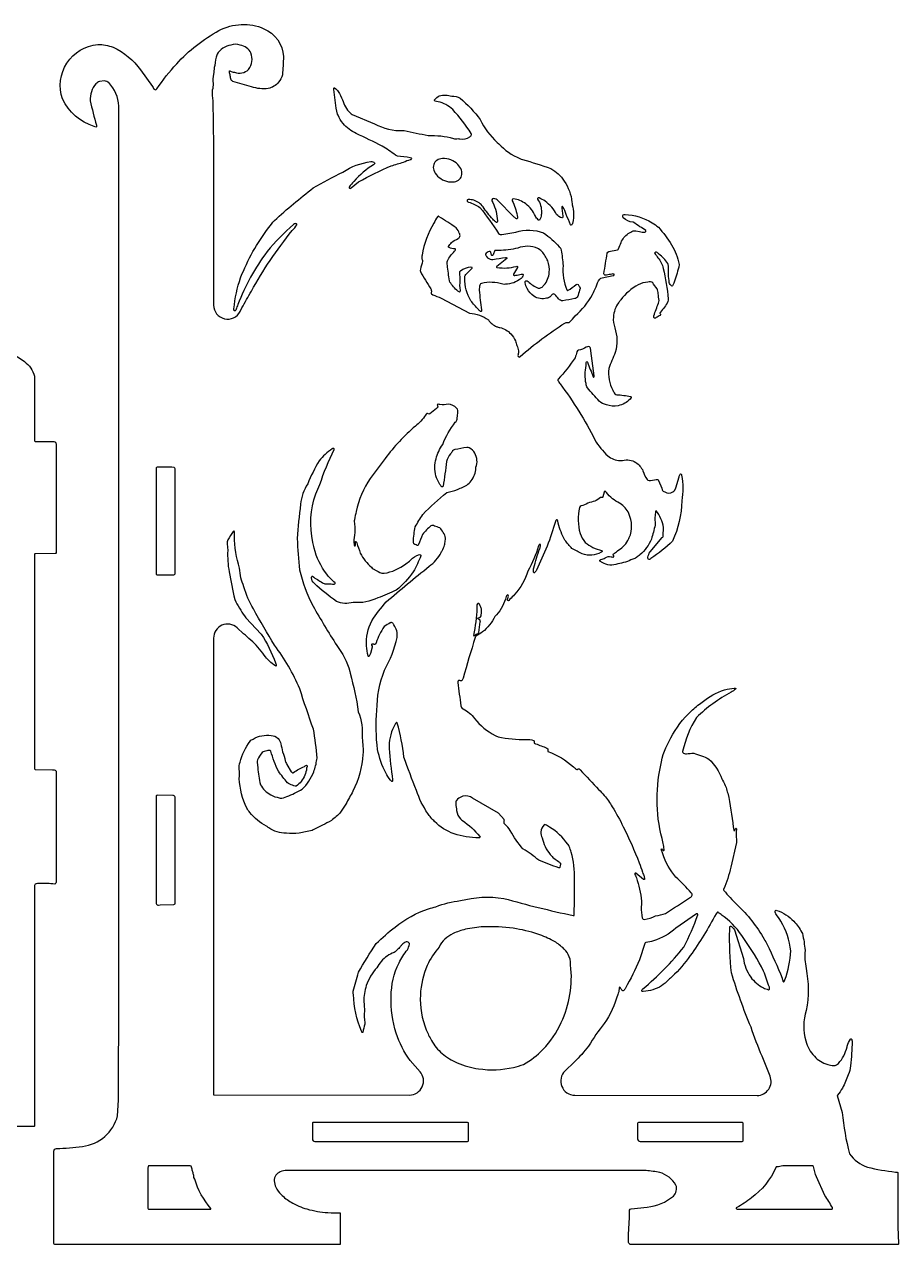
# Model space of a CAD drawing. Extents: x 4 to 291, y 6 to 355.
# Drawn here: x 151 to 290.6, y 160.2 to 355.1 of the extents above; entities that cross this region are included whole.
import ezdxf

# ---------------------------------------------------------------- set-up
doc = ezdxf.new("R2010")
doc.units = 0
doc.header["$MEASUREMENT"] = 0
doc.layers.add('Layer 1', color=7, linetype='Continuous')

msp = doc.modelspace()

# ---------------------------------------------------------------- linework, layer by layer
at = {"layer": 'Layer 1', "color": 0}
for points in [[(280.84, 184.02), (281.61, 181.31, 0.0416), (282.8, 174.74, 0.1699), (285.66, 172.6, 0.0355), (290.12, 171.81), (290.41, 171.78, -0.3003), (290.51, 171.63), (290.52, 163.06), (290.63, 160.41, -0.464), (290.48, 160.25), (247.89, 160.24, -0.4161), (247.5, 160.56), (247.48, 162.05, 0.0271), (247.63, 165.71, -0.3018), (247.9, 165.95), (250.45, 166.21, 0.1527), (254.65, 167.97, 0.2854), (255.06, 169.71, 0.1856), (252.47, 171.75, 0.0246), (250.31, 172.03), (192.86, 172.06, 0.0897), (191.84, 171.84, 0.1412), (191.14, 171.3, 0.164), (190.88, 170.38, 0.1038), (191.14, 169.39, 0.0791), (191.97, 168.23, 0.0686), (193.57, 166.98, 0.0617), (196.1, 165.91, 0.0544), (199.46, 165.33, 0.0244), (201.42, 165.3), (201.42, 160.25), (156.06, 160.24, -0.4297), (155.68, 160.41), (155.68, 175.15, -0.4322), (156.08, 175.55, 0.0187), (160.23, 175.89, 0.3044), (165.86, 180.81), (166.02, 183.27), (166.07, 200.59), (166.04, 342.05, 0.1872), (164.44, 345.82, 0.1112), (163.75, 346.08), (162.97, 345.99, 0.0926), (162.38, 345.64, 0.1936), (161.48, 342.91, 0.0162), (162.46, 339.03), (162.46, 338.75), (162.38, 338.7), (162.1, 338.81, -0.2087), (157.05, 343.21, -0.4886), (162.69, 351.89, -0.1033), (165.13, 351.46, -0.1294), (169.53, 347.84), (171.42, 345.17, 0.1096), (171.86, 344.67, 0.3575), (172.12, 344.81, -0.0411), (175.29, 348.81, -0.087), (182.05, 354.12, -0.2307), (189.23, 354.43, -0.2873), (192.35, 349.98, -0.0157), (192.18, 347.05), (192.18, 347.05, -0.0823), (191.57, 345.89, -0.1858), (189.91, 344.88, -0.0801), (188.57, 344.85, -0.0448), (187.27, 345.14), (184.28, 346.02, -0.3208), (183.96, 346.41, -0.083), (183.82, 347.08, -0.0752), (183.71, 347.65, -0.4464), (183.8, 347.69, 0.1234), (184.53, 347.46, 0.2765), (186.79, 347.91, 0.2508), (187.15, 350.56, 0.2563), (185.44, 351.79, 0.1899), (183.96, 351.79, 0.2293), (181.75, 350.34, 0.0579), (181.38, 348.55), (181.26, 348.23, -0.0455), (181.17, 347.17, 0.0665), (181.1, 345.65, -0.1098), (180.97, 344.62, 0.0956), (181.09, 342.9), (181.19, 335.68), (181.19, 310.29, 0.7873), (185.44, 309.26), (185.72, 309.82, -0.0172), (187.22, 312.5, -0.019), (190.22, 317.43, -0.0092), (193.73, 322.18, 0.0781), (194.48, 323.12, 0.3034), (194.46, 323.26, 0.2609), (193.98, 323.18, 0.0391), (189.73, 318.82, 0.0677), (185.06, 310.37, 0.0054), (184.78, 309.61, -0.1014), (184.64, 309.37, -0.5524), (184.47, 309.42, -0.1235), (184.43, 309.71, -0.0554), (185.51, 314.66, -0.0691), (190, 322.66, -0.0115), (190.9, 323.79, -0.0172), (197.11, 329.02, -0.0086), (201.83, 331.53, -0.1131), (206.32, 333.2, -0.2362), (206.9, 332.98, -0.3083), (206.92, 332.84), (206.76, 332.71, 0.075), (203.62, 330.04, 0.0786), (202.87, 329.1), (202.85, 329.02, 0.5301), (203.17, 329), (204.33, 329.95, -0.0284), (209.57, 332.52, -0.0214), (211.55, 333.1, -0.0898), (212.65, 333.52, 0.171), (212.83, 333.62, 0.4142), (212.81, 333.73), (212.62, 333.8, 0.0416), (210.55, 334.06), (210.23, 334.23, 0.0311), (208.12, 335.69, 0.0062), (203.98, 337.68, -0.1259), (201.87, 339.3, -0.0618), (201.08, 340.61), (200.96, 340.77), (200.86, 341.28, -0.0102), (200.38, 344.72, -0.1429), (200.41, 344.94, -0.3914), (200.53, 344.96, -0.1103), (201.1, 344.38, -0.0444), (201.78, 343.07, 0.1325), (203.01, 340.98, 0.0243), (203.31, 340.72), (206.91, 339.23, 0.136), (211.52, 338.15), (211.64, 338.16, 0.008), (215.47, 337.37, -0.0756), (219.5, 336.91, 0.094), (219.9, 336.85, -0.0422), (220.55, 336.85, 0.2355), (222.12, 337.16, 0.0341), (222.33, 337.34, 0.2781), (222.32, 337.69, 0.0547), (219.4, 341.51, 0.1374), (217.06, 342.77, 0.0259), (216.59, 342.84, -0.4659), (216.54, 343.12, -0.0578), (217.23, 343.71, -0.14), (219.25, 343.65, -0.1269), (220.58, 343.35, -0.0588), (223.79, 339.9, 0.095), (226.49, 336.27), (226.75, 336.04, 0.104), (230.14, 333.69, 0.012), (230.56, 333.53, -0.0137), (235.06, 332.1, -0.1165), (237.21, 330.1, -0.1197), (238.45, 326.74, -0.0149), (238.49, 326.27, -0.1191), (238.58, 323.49, -0.1262), (238.38, 323.07, -0.5435), (238.21, 323.12, 0.0158), (237.52, 324.74, 0.0833), (236.95, 326.02, 0.5314), (236.85, 326, 0.1414), (236.82, 325.78), (236.98, 324.46, -0.1426), (236.94, 324.24, -0.3297), (236.82, 324.21, -0.1429), (236, 324.74, 0.1197), (234.15, 326.87, 0.0509), (233.21, 327.39, 0.4607), (232.93, 327.3), (232.92, 327.26), (232.95, 327.18, -0.1645), (233.57, 325.08, -0.0573), (233.46, 324.29, -0.1282), (233.26, 323.86, -0.3867), (233.12, 323.84), (233.03, 323.9, -0.0451), (232.6, 324.49, 0.1267), (231.07, 326.44, 0.1312), (229.1, 327.26, 0.3885), (228.9, 327.08, 0.1211), (228.91, 326.96), (229.04, 326.68, -0.0703), (229.73, 324.3, -0.1437), (229.7, 324.08, -0.3912), (229.58, 324.06, -0.0256), (229.23, 324.33), (226.47, 327.09, 0.3201), (225.75, 327.23, 0.3298), (225.65, 326.95), (225.79, 326.66, -0.0969), (226.55, 323.73, -0.1427), (226.52, 323.51, -0.3931), (226.4, 323.48, -0.0178), (225.78, 323.98, -0.0329), (224.24, 325.98, 0.1582), (222.79, 327.02, 0.0907), (221.87, 327.13, 0.1759), (221.7, 327.02, 0.3027), (221.72, 326.89, 0.1154), (221.93, 326.73, -0.069), (223.74, 325.88, -0.0138), (226.73, 321.73, 0.2444), (227.26, 321.54), (229.45, 321.92, -0.1774), (233.92, 321.8, -0.0766), (236.4, 319.57), (236.54, 319.46, -0.1302), (236.72, 319.06, -0.0167), (237.04, 316.58, 0.1315), (237.64, 312.7, 0.435), (237.82, 312.64, 0.042), (239.11, 313.55, -0.3844), (239.41, 313.57, -0.0119), (239.71, 313.11, -0.2354), (239.74, 312.94, -0.0087), (239.42, 311.88, -0.2453), (239, 311.35, -0.0426), (238.9, 311.32, -0.0198), (236.98, 310.97, -0.2527), (236.32, 311.28, -0.0057), (235.73, 311.96, 0.4767), (235.26, 311.97, 0.0194), (234.98, 311.62, -0.1665), (234.4, 311.37, -0.2174), (232.37, 311.7, -0.1366), (231.31, 312.94, -0.0705), (230.95, 313.84, -0.1623), (230.99, 314.07, -0.1959), (231.14, 314.16, -0.1907), (231.44, 314.06, 0.1083), (233.06, 313, 0.2657), (233.55, 313.08, 0.0356), (233.97, 313.45, 0.1519), (234.82, 315.52, 0.1191), (234.57, 317.37, 0.0224), (234.26, 317.91, 0.1512), (233.1, 319.26), (232.99, 319.32, 0.1938), (229.79, 319.4, -0.0514), (226.74, 318.99, 0.0849), (226.24, 319.02, 0.2229), (226.06, 318.89), (225.9, 318.45, -0.1045), (225.77, 318.21, -0.5405), (225.6, 318.27), (225.46, 318.71, 0.3686), (225.21, 318.84, 0.2342), (224.64, 318.41, 0.2677), (224.66, 318.24, 0.2092), (225.4, 317.6, 0.0993), (225.82, 317.57, 0.0067), (227.84, 317.89, -0.18), (228.03, 317.85, -0.4165), (228.05, 317.74), (226.42, 316.42, 0.4168), (226.43, 316.3), (226.51, 316.27, 0.1004), (229.54, 316.47, -0.1841), (229.73, 316.44, -0.3066), (229.75, 316.3), (229.09, 315.2, 0.3021), (229.11, 315.06, 0.1839), (229.3, 315.03, 0.0084), (230.09, 315.15, -0.0929), (230.58, 315.2, -0.4578), (230.67, 315.03, -0.0586), (230.31, 314.51, -0.1544), (227.82, 313.6, -0.0251), (227.4, 313.6, 0.14), (223.97, 313.75, 0.3003), (223.73, 313.48, 0.0586), (223.61, 312.66, 0.0054), (224, 309.51, -0.1424), (223.97, 309.29, -0.3929), (223.85, 309.27, -0.0545), (223.51, 309.56, -0.0105), (222.27, 310.98, -0.1316), (221.33, 314.56, -0.2037), (221.49, 315.17, -0.0108), (222.5, 316.16, 0.4135), (222.48, 316.28), (222.29, 316.32, 0.1448), (220.61, 315.72, 0.2836), (220.46, 315.39, -0.0316), (220.54, 314.23, 0.0662), (220.57, 312.62, -0.1428), (220.53, 312.4, -0.389), (220.41, 312.38, -0.0885), (219.07, 313.78, -0.1038), (218.88, 314.15, -0.0133), (218.54, 316.63, -0.1602), (218.56, 317.36, -0.0834), (219.68, 318.87, 0.104), (219.84, 319.1, 0.4508), (219.74, 319.27, -0.0705), (218.81, 319.46, -0.4105), (218.71, 319.63, -0.1048), (219.22, 320.28, -0.0846), (220.25, 320.9, 0.1381), (220.55, 321.24, 0.1924), (220.44, 321.76, 0.1091), (219.94, 322.62, 0.0117), (217.24, 324.39), (217.14, 324.46, 0.3768), (217, 324.43, 0.0628), (216.39, 323.37, 0.0988), (214.5, 318.28), (214.47, 318.07, 0.1549), (214.5, 317.57, -0.1217), (214.58, 317.28, 0.0251), (214.25, 316.02, 0.1147), (214.23, 315.64, 0.0115), (215.88, 312.88, -0.1575), (215.98, 312.4, 0.04), (215.97, 312.16, 0.1588), (215.99, 312.1), (216.2, 311.94, 0.018), (217.56, 311.4), (222.09, 309, -0.1399), (225.09, 307.92, 0.1568), (226.44, 306.83, 0.0483), (226.91, 306.7, -0.1522), (228.67, 305.69, -0.0848), (229.43, 304.55, 0.0332), (229.63, 303.83, -0.0778), (229.9, 302.96, -0.0371), (229.83, 302.37), (229.81, 302.22, 0.2867), (229.95, 302, 0.3389), (230.19, 302.06, -0.0412), (237.32, 307.41, -0.1748), (237.76, 307.52, 0.1559), (238.02, 307.52, 0.0665), (238.96, 308.56, 0.0965), (241.71, 311.97, 0.0272), (242.29, 313.21, -0.0646), (242.89, 314.44, -0.1813), (243.25, 314.64), (245.02, 314.99, 0.1707), (245.2, 315.1, 0.4257), (245.18, 315.21, 0.1803), (244.99, 315.25, 0.0077), (244.2, 315.12, -0.103), (243.71, 315.07, -0.3566), (243.55, 315.3, -0.0077), (244.08, 318.58, -0.3048), (244.31, 318.85), (245.71, 319.13, 0.2082), (245.89, 319.27, -0.0137), (246.29, 320.28, -0.1484), (247.43, 321.7, -0.0454), (247.87, 321.93, -0.2721), (248.64, 322.14), (249.22, 322.04, 0.0852), (250.09, 321.93, 0.1899), (250.26, 322.03, 0.3039), (250.24, 322.17, 0.0843), (249.27, 322.8, 0.0534), (248.2, 323.5, -0.1694), (246.64, 324.23, -0.4255), (246.65, 324.69, -0.1204), (246.92, 324.76, -0.1253), (251.25, 323.43, -0.0309), (252.26, 322.72, -0.0401), (254.36, 319.91, -0.0948), (255.56, 316.77), (255.51, 316.32, -0.0235), (254.7, 313.79, -0.1258), (254.5, 313.36, -0.3893), (254.36, 313.34, -0.2034), (254, 313.9, -0.0496), (253.87, 316.42, 0.0961), (253.76, 316.92, 0.0798), (252.35, 318.44, 0.0615), (251.94, 318.73, 0.4741), (251.67, 318.64), (251.65, 318.6), (251.68, 318.53, 0.0306), (252.19, 317.85, -0.0874), (253.04, 316.14, -0.0284), (253.83, 311.28, -0.1243), (253.76, 310.84, -0.0693), (252.59, 309.17, 0.3062), (252.5, 308.95, -0.0506), (252.58, 308.82, -0.3865), (252.53, 308.63, 0.0485), (251.89, 308.28), (251.77, 308.21, -0.3329), (251.55, 308.3, -0.2626), (251.52, 308.57, -0.0167), (252.28, 310.59, 0.1126), (252.36, 311.02, 0.0057), (252.22, 312.11, 0.0799), (252.06, 312.89), (251.45, 313.64), (251.35, 313.81, 0.3018), (250.58, 313.96, 0.109), (249.04, 313.53, 0.1058), (246.23, 311.12, 0.0138), (245.91, 310.69, 0.1478), (245.06, 308.35, 0.0959), (245.28, 306.65, -0.1557), (245.36, 302.73, 0.0125), (244.32, 300.13, 0.1508), (244.95, 296.69, 0.0304), (245.29, 296.13, 0.1552), (245.61, 295.95, -0.0511), (247.8, 295.67, -0.4103), (247.9, 295.5), (247.74, 295.28, -0.1526), (245.85, 294.21, -0.1454), (243.95, 294.37, -0.1537), (242.81, 294.96, -0.0224), (240.91, 297.06, -0.1021), (240.69, 297.74, -0.0925), (240.7, 300.63, 0.0173), (240.74, 301.12), (240.77, 301.21, -0.5436), (240.87, 301.23), (240.92, 301.15, -0.0107), (241.81, 298.83), (241.86, 298.76, 0.5474), (241.96, 298.78, 0.1399), (241.99, 299), (241.45, 302.98, 0.0803), (241.34, 303.52, 0.3282), (241.08, 303.65, 0.0441), (240.74, 303.57, -0.0838), (239.47, 303.07, 0.3035), (239.24, 302.81, -0.0341), (238.95, 301.88, -0.0396), (236.24, 298.46, 0.3453), (236.18, 298.25, -0.0125), (236.55, 297.69, -0.0432), (242.12, 288.77, 0.0832), (244.17, 286.2, 0.1709), (246.15, 285.46, 0.0314), (246.53, 285.48, -0.2146), (248.65, 285.14, -0.1395), (249.79, 283.81, 0.0866), (250.44, 282.44), (250.58, 282.33, 0.0936), (250.97, 282.26), (251.65, 282.36, -0.1019), (252.14, 282.41, -0.2421), (252.29, 282.29), (252.78, 281.02), (252.85, 280.79, 0.2324), (253.26, 280.43, 0.3087), (254.56, 280.47, 0.0569), (254.87, 280.71), (255.02, 281.08), (255.55, 282.85, -0.1257), (255.75, 283.28, -0.3909), (255.87, 283.3, -0.1507), (255.96, 283.1, -0.0802), (256.01, 279.02, -0.0989), (254.52, 272.58, -0.0477), (251.06, 269.81, -0.1122), (250.82, 269.64, -0.334), (250.6, 269.73, -0.2633), (250.57, 270, -0.0852), (250.92, 270.88), (252.87, 273.14, 0.1258), (253.02, 273.34, 0.0646), (253.02, 273.67, -0.0089), (253.08, 274.77, 0.107), (251.92, 277.43, 0.537), (251.82, 277.41), (251.79, 277.32, -0.0354), (251.69, 276.42), (251.74, 275.14, -0.0146), (251.15, 272.92, -0.1149), (249.31, 270.4, -0.0294), (248.74, 269.97, -0.1188), (248.16, 269.71, -0.0883), (245.76, 268.98, -0.2472), (243.29, 269.16, -0.1441), (242.92, 269.39, -0.3025), (242.9, 269.53, -0.1711), (243.08, 269.63, 0.0602), (243.76, 269.91, -0.2462), (244.7, 270.08, 0.0225), (244.98, 270.02, 0.3629), (245.11, 270.07, 0.2846), (245.12, 270.23), (245.05, 270.35, -0.3561), (245.1, 270.54, 0.0152), (245.7, 271.02, 0.1325), (247.36, 272.66, 0.0267), (247.61, 273.14, 0.2165), (247.52, 277, 0.1359), (246.15, 278.57), (246.06, 278.63, -0.1219), (243.94, 280.35, 0.1104), (243.74, 280.54, 0.4533), (243.59, 280.42), (243.39, 279.64, -0.4145), (243.24, 279.53, 0.2178), (242.98, 279.55, -0.0794), (242.1, 278.96, 0.0303), (240.99, 278.64, -0.0883), (239.89, 278.22, 0.3008), (239.65, 277.96, 0.1226), (239.74, 273.8, 0.0698), (240.56, 272.37, 0.0989), (243.17, 271.06), (243.26, 271.02, -0.4151), (243.27, 270.91, -0.1678), (243.1, 270.8, -0.2258), (240.09, 270.56, -0.0627), (239.26, 271, -0.0947), (238.44, 271.42, -0.0119), (237.32, 272.72, -0.0687), (236.26, 275.43, 0.0325), (236.13, 275.93, 0.5416), (235.95, 275.98, 0.1019), (235.82, 275.74, -0.0427), (232.76, 267.94, -0.0279), (232.5, 267.56, -0.3914), (232.38, 267.54, -0.1629), (232.29, 267.73, -0.0732), (232.33, 268.29, -0.0286), (233.31, 271.4, 0.0501), (233.42, 271.9, 0.3966), (233.3, 272.1), (233.24, 272.06, 0.1026), (233.1, 271.81, -0.0476), (231.42, 267.8, -0.0996), (229.27, 264.06, -0.0266), (228.53, 263.31), (228.36, 263.09, -0.3715), (228.21, 263.09, -0.2907), (228.17, 263.24), (228.28, 263.81, 0.3995), (228.15, 264), (228.09, 263.96, 0.1009), (227.95, 263.72, -0.1157), (226.38, 260.81, -0.0135), (226.14, 260.56, -0.1128), (224.15, 258.07, -0.0499), (223.09, 257.4), (222.97, 257.17, 0.006), (221.05, 250.7, -0.1259), (220.85, 250.27, -0.2077), (220.79, 250.25, -0.0673), (220.61, 250.28, 0.0619), (220.4, 250.33, 0.2403), (220.24, 250.24, 0.1515), (220.2, 250.01, 0.0065), (220.71, 246.28, 0.2154), (221.04, 245.77, -0.1322), (222.87, 244.23, 0.1003), (226.16, 241.56, 0.0136), (226.65, 241.32, 0.0468), (231.12, 240.87, -0.1253), (232.32, 240.73, -0.4474), (232.38, 240.42, 0.2915), (232.42, 240.29, -0.008), (234.21, 239.62, -0.1438), (234.58, 239.4, -0.2109), (234.6, 239.25), (234.57, 239.1, 0.2432), (234.59, 238.97, -0.0997), (238.68, 236.52), (238.85, 236.37, 0.0308), (239.2, 236.1, 0.2691), (239.33, 236.13), (239.45, 236.2, -0.2724), (239.57, 236.23), (239.77, 236.05, 0.0059), (242.71, 232.89, -0.0502), (243.61, 231.97, -0.0317), (244.88, 230.16, -0.0222), (246.64, 226.96, -0.0241), (249.19, 221.18, -0.0177), (249.7, 219.72, 0.0915), (249.85, 219.31, -0.0663), (250.03, 218.78, -0.1548), (250.01, 218.56, -0.3905), (249.88, 218.54), (248.64, 219.53, 0.3619), (248.51, 219.48, 0.2846), (248.51, 219.31), (248.57, 219.18, -0.1121), (248.84, 218.37, -0.0807), (249.56, 214.58, 0.0742), (249.62, 212.83, 0.0813), (249.73, 212.29, 0.322), (250, 212.16, 0.0964), (251.79, 212.72, 0.0316), (253.39, 213.12, 0.0069), (257.23, 215.6, 0.0857), (257.61, 215.9, 0.3305), (257.5, 216.4, 0.0349), (255.04, 218.93, -0.1008), (252.95, 222.65), (252.86, 222.94, -0.0202), (252.73, 223.23, -0.1876), (252.75, 223.42, -0.4697), (252.8, 223.43, -0.0772), (252.97, 223.24, 0.2997), (253.06, 223.16, 0.3069), (253.16, 223.23), (253.17, 223.36, 0.0174), (253.04, 224.3, -0.1242), (252.62, 236.78, -0.0911), (254.24, 241.14, -0.0867), (257.49, 245.44, -0.04), (259.27, 246.85, -0.1105), (262.84, 248.82, -0.0454), (264.38, 249.11, -0.1813), (264.57, 249.08, -0.4146), (264.59, 248.96, -0.0496), (263.87, 248.46, 0.0614), (258.32, 244.42, 0.0828), (256.13, 238.99, 0.2166), (256.16, 238.82, 0.2375), (256.74, 238.6, -0.0408), (257.89, 238.71, -0.0437), (260.33, 237.78, -0.1051), (262.41, 234.62), (262.5, 234.39, -0.0353), (263.07, 233.24, 0.0523), (263.35, 232.32, -0.0231), (264.22, 226.92, 0.0706), (264.32, 226.38, 0.3258), (264.44, 226.36, 0.2762), (264.5, 226.46), (264.54, 226.56, -0.1065), (264.62, 226.71, -0.4218), (264.67, 226.71, -0.1985), (264.74, 226.54, 0.0931), (264.7, 225.25, -0.0391), (264.74, 224.47), (263.84, 220.52, -0.0397), (262.67, 216.96, 0.2603), (262.7, 216.79, 0.0115), (264.79, 214.52, -0.0757), (269.17, 208.98, -0.0094), (269.62, 208.16, -0.0161), (272.02, 202.8, 0.032), (272.15, 202.29, 0.5436), (272.33, 202.24), (272.46, 202.49, 0.0804), (273.39, 207.13, 0.1066), (271.84, 211.86, 0.0332), (271.03, 213.04, -0.0989), (270.89, 213.32, -0.2697), (270.96, 213.57, -0.3439), (271.19, 213.6, -0.1196), (273.87, 211.88, -0.0719), (275.16, 210.07), (275.28, 209.91, -0.0253), (275.69, 207.2, 0.0662), (275.85, 204.34, -0.0952), (275.88, 197.63, 0.1547), (275.82, 192.74, 0.123), (277.17, 190.3, 0.135), (279.31, 188.98, 0.0544), (280.23, 188.83, 0.2317), (280.73, 188.92, 0.032), (281.02, 189.15, 0.1225), (282.39, 191.81), (282.42, 191.94, -0.0782), (282.97, 193.05, -0.5457), (283.14, 193, -0.0626), (283.21, 192.69, -0.0299), (282.93, 188.79, -0.1266), (282.57, 187.36, -0.0519), (281.65, 185.22, -0.0434), (280.89, 184.09), (280.84, 184.02)], [(220.82, 330.93, 0.1531), (220.79, 331.81, 0.119), (220.19, 332.76, 0.1008), (219.09, 333.48, 0.1162), (217.75, 333.7, 0.1312), (216.85, 333.39, 0.1694), (216.35, 332.72, 0.1531), (216.37, 331.84, 0.119), (216.97, 330.89, 0.1008), (218.07, 330.17, 0.1162), (219.41, 329.95, 0.1312), (220.32, 330.26, 0.1694), (220.82, 330.93)], [(212.47, 184.11, 0.6443), (214.17, 187.84), (212.62, 189.62), (212.6, 189.65, -0.0871), (210.38, 193.99, -0.0865), (209.56, 199.84, -0.1129), (210.81, 205.22, -0.0558), (212.15, 207.32, 0.0724), (212.48, 208.2, 0.1239), (212.49, 208.3, 0.3006), (211.96, 208.56, 0.1386), (211.7, 208.45, 0.0657), (211.22, 208.04, 0.0097), (210.9, 207.69, -0.0319), (210.32, 207.09, -0.0569), (210.03, 206.88, 0.1328), (207.98, 205.46, 0.0556), (207.29, 204.45, 0.1136), (205.59, 201.58, 0.0787), (205.19, 199.02, -0.0205), (205.31, 197.44, 0.0815), (205.3, 196.21, -0.0388), (205.34, 195.43, -0.0115), (205.01, 194.12, -0.3051), (204.94, 194.09, -0.2854), (204.88, 194.14, -0.0274), (204.82, 194.31, -0.086), (203.52, 200.17, -0.0879), (203.48, 200.69, 0.0244), (204.32, 203.71, -0.0161), (207.15, 208.29, -0.0308), (210.2, 210.94, -0.0914), (215.52, 213.84, -0.0198), (216.72, 214.18, -0.0671), (220.61, 215.16, -0.0999), (227.55, 215.52, 0.0174), (238.64, 212.78, 0.3181), (238.77, 212.81), (238.8, 213.03, 0.0083), (238.83, 218.55, 0.0776), (238.33, 222.9, 0.0277), (238.01, 223.81, 0.0802), (237.83, 224.11), (237.8, 224.15), (237.79, 224.16, 0.1012), (234.87, 226.92, 0.02), (234.23, 227.28, 0.1927), (234, 227.27, 0.1983), (233.48, 226.12, 0.1399), (233.7, 225.19, 0.1241), (234.97, 222.54, 0.0841), (236.27, 221.43, -0.0311), (236.6, 221.13, -0.2149), (236.62, 220.97, 0.0111), (236.5, 220.51, -0.416), (236.34, 220.39, -0.009), (233.15, 221.61, 0.0393), (230.62, 223.41, -0.05), (228.59, 226.34, 0.0669), (227.72, 227.35, -0.1584), (227.6, 227.67), (227.62, 227.82, 0.0392), (227.64, 228.05, 0.1546), (227.62, 228.11), (226.69, 229.14), (222.56, 231.5, 0.238), (221.01, 231.83, 0.1285), (220.18, 231.35), (220.03, 231.23, 0.1968), (219.87, 230.63, 0.0053), (220.01, 229.53, 0.1756), (220.64, 228.22, 0.0583), (220.97, 227.98, -0.0571), (223.74, 225.41, -0.2547), (223.73, 225.24, -0.3201), (223.58, 225.17, -0.0689), (219.6, 225.82, -0.1122), (216.5, 227.78, -0.0463), (215.4, 229.1, -0.07), (213.61, 232.74, -0.0097), (211.59, 238.07, 0.0455), (210.52, 243.52, 0.5414), (210.35, 243.57, 0.1038), (210.21, 243.33, 0.1308), (209.23, 239.87, 0.0138), (209.24, 239.47, 0.0207), (209.79, 234.45, -0.1431), (209.76, 234.23, -0.3908), (209.64, 234.21), (209.44, 234.4, -0.0302), (208.69, 235.55, -0.0699), (207.39, 239.29, -0.0559), (207.29, 245.54, -0.097), (208.49, 251.97, 0.0721), (210.53, 257.21, 0.1745), (210.01, 259.19, 0.024), (209.86, 259.39, 0.3703), (209.51, 259.56, 0.0782), (209.42, 259.53, 0.0447), (208.46, 258.93, 0.0849), (207.16, 256.34, -0.3348), (206.93, 256.07, -0.1677), (206.77, 256.1, 0.1656), (206.48, 256.12, 0.425), (206.44, 255.94, -0.1736), (206.54, 255.66), (206.23, 254.62, -0.1243), (206.03, 254.19, -0.5491), (205.86, 254.24, -0.0407), (205.63, 255.84, -0.1343), (206.45, 259.86, -0.0368), (208.78, 262.87, -0.0085), (215.62, 268.56, 0.1179), (217.55, 270.78, 0.011), (217.69, 271.05, 0.0425), (218.1, 271.95, 0.0131), (218.19, 272.61, 0.1723), (218.14, 273.54, 0.0333), (217.6, 274.39, 0.0902), (217.36, 274.69, 0.043), (216.48, 274.99, 0.2802), (215.92, 275, 0.0619), (214.58, 273.64, 0.0053), (213.92, 272.03, -0.1946), (213.79, 271.9), (213.71, 271.9, 0.0212), (213.35, 272.04, -0.3221), (213.11, 272.36, -0.0675), (213.12, 272.47, -0.0475), (213.41, 274.86, -0.0187), (214.61, 276.83, -0.0397), (218.44, 280.33), (218.89, 280.45, 0.0914), (220.57, 281.03, 0.1547), (222.17, 282.01, 0.144), (223.07, 283.98, 0.0232), (223.11, 284.37, 0.2245), (222.92, 286.62, 0.1462), (222.03, 287.47, 0.1596), (221.64, 287.54, 0.0132), (219.71, 287.19, 0.1511), (219.36, 286.99, -0.0066), (219.04, 286.51, 0.0741), (218.4, 285.32, -0.0132), (217.84, 281.34, -0.5415), (217.62, 281.27), (217.6, 281.29, -0.0583), (217.29, 281.73, -0.1499), (216.53, 284.41, -0.0675), (216.73, 285.71, -0.088), (217.8, 288.04, -0.0658), (219.79, 291.58), (219.94, 291.71, 0.1287), (220.1, 292.07, -0.016), (220.21, 292.96, 0.2042), (220.02, 293.84, 0.1839), (218.67, 294.44, -0.063), (217.36, 294.38, 0.0221), (217.08, 294.43, 0.3616), (216.95, 294.39, 0.2837), (216.95, 294.23, 0.0504), (217.02, 294.1, -0.283), (217.02, 293.97), (216.8, 293.78, 0.0104), (215.73, 292.9, -0.2171), (215.39, 292.94), (215.28, 292.96, 0.3194), (215.06, 292.72, -0.0794), (213.42, 290.94, 0.0549), (208.6, 285.79), (206.2, 282.59, 0.093), (203.96, 277.31, 0.0202), (203.72, 276), (203.65, 275.8), (203.69, 275.28, -0.0675), (203.69, 273.55, 0.0566), (203.63, 272.03, 0.149), (203.72, 271.83, 0.5396), (203.82, 271.85), (203.84, 271.94), (203.86, 272.4), (203.88, 272.5, -0.5407), (203.98, 272.51), (204.07, 272.32, 0.0198), (204.63, 270.67, 0.0991), (206.43, 268.4, 0.1013), (206.69, 268.13), (207.18, 267.87, 0.1288), (208.42, 267.44, 0.1221), (211.92, 268.95, 0.0271), (212.65, 269.55, -0.1378), (214.08, 270.42, -0.1874), (214.27, 270.38, -0.257), (214.3, 270.24, -0.0353), (213.1, 267.69, -0.0747), (210.37, 264.77, -0.0352), (207.41, 263.51, -0.1383), (203.5, 262.78, -0.1634), (200.8, 262.95, -0.0251), (197.23, 265.84, -0.1839), (196.85, 266.72, -0.1461), (196.88, 266.94, -0.3929), (197, 266.96, 0.0298), (198.59, 265.94, 0.163), (199.13, 265.77, -0.0674), (199.96, 265.74, 0.0829), (200.45, 265.7, 0.1915), (200.62, 265.8, 0.3034), (200.6, 265.94, -0.0646), (199.26, 267.33, -0.1004), (197.26, 271.47, -0.0189), (197.06, 272.38, -0.1446), (197.53, 280.14, -0.0311), (198.17, 281.61, -0.0341), (200.43, 287.23), (200.44, 287.31, 0.529), (200.13, 287.33, 0.0558), (198.04, 285.42, 0.0313), (196.22, 281.74, 0.1179), (195.09, 278.47, 0.0176), (194.54, 272.99, 0.0116), (194.91, 267.98, 0.0586), (197.08, 262.21, 0.0157), (200.87, 255.92, -0.0989), (202.94, 251.76), (203.02, 251.47, -0.028), (204.31, 245.34, -0.1122), (204.91, 241.09, -0.0618), (205.04, 238.5, -0.101), (203.44, 232.66, -0.0126), (202.31, 230.58, -0.0364), (201.46, 229.29, -0.0839), (200, 227.98, -0.0275), (198.58, 227.19, -0.005), (196.91, 226.38, -0.0273), (194.85, 225.96, -0.0599), (192.81, 225.91, -0.1535), (189.99, 226.8, -0.0198), (189.65, 227.06, -0.1105), (186.99, 229.24, -0.0244), (186.49, 229.93, -0.0987), (185.29, 234.65, 0.0803), (185.28, 236.14, -0.1172), (185.41, 237.27, -0.109), (187.05, 240.61), (187.14, 240.78), (187.5, 240.97, -0.1773), (190.41, 241.52, -0.2112), (191.48, 241.06, -0.1357), (191.94, 240.19, 0.0235), (192.22, 238.92, -0.0747), (192.62, 237.51, 0.0443), (192.89, 236.92), (193.6, 235.75, 0.2001), (193.77, 235.59, 0.2077), (193.98, 235.65, -0.0433), (195.69, 236.6, -0.0229), (195.94, 236.75, -0.3617), (196.09, 236.75, -0.2837), (196.13, 236.59), (196.05, 236.3, -0.1455), (195.19, 234.2, -0.0834), (194.36, 233.46, -0.3087), (194.2, 233.43, 0.0124), (193.79, 233.59, -0.1009), (192.98, 234, -0.0152), (191.54, 235.82, -0.0386), (190.34, 239.03, 0.3204), (190.07, 239.16, 0.0494), (189.28, 238.99, 0.1488), (188.93, 238.8, 0.0348), (188.2, 237.67, 0.1218), (188.13, 237.23), (188.24, 236.4, 0.0195), (188.66, 233.68, 0.1327), (190.33, 232.04, 0.0922), (191.67, 231.6), (191.84, 231.53, 0.1485), (192.88, 231.8, 0.0512), (195.34, 232.96, 0.112), (197.19, 235.74, 0.0604), (197.68, 237.7), (197.75, 237.89, 0.0174), (197.14, 242.57, -0.0119), (194.95, 249, 0.0602), (190.93, 255.94, -0.0187), (187.56, 261.78, -0.0776), (186.04, 265.29, -0.0874), (185.34, 268.25, -0.0708), (184.51, 273.39, 0.0634), (184.54, 273.96, 0.1625), (184.46, 274.15, 0.3918), (184.34, 274.13, 0.0242), (183.48, 272.78, 0.1632), (183.33, 272.17), (183.45, 271.08, 0.0599), (183.67, 267.67, 0.0111), (184.56, 263.28), (184.73, 262.87, 0.0149), (186.34, 260.31), (188.8, 257.71, -0.0634), (191.06, 253.14, -0.0236), (191.19, 252.86), (191.2, 252.74, -0.3301), (191.13, 252.63), (191.06, 252.64, -0.0784), (189.27, 254.36, 0.0667), (187.13, 256.78, -0.0068), (185.98, 257.79), (184.94, 258.74, 0.6511), (181.18, 257.08), (181.16, 184.15), (212.47, 184.11)], [(172.16, 267.21), (174.86, 267.21, 0.4523), (175.04, 267.58), (175.03, 284.13, 0.2841), (174.88, 284.34), (174.51, 284.38), (172.16, 284.37, 0.2925), (172.02, 284.28), (172, 284), (172, 267.37, 0.4381), (172.16, 267.21)], [(223.27, 261.91, -0.0281), (222.73, 257.53, 0.503), (222.8, 257.47), (222.87, 257.51, -0.0718), (223.45, 257.84, 0.2175), (223.56, 258, -0.0298), (223.8, 259.71, 0.2651), (223.74, 260, 0.033), (223.51, 260.12, -0.2155), (223.42, 260.24, -0.3493), (223.45, 260.33, 0.0071), (223.84, 260.49, 0.3154), (223.96, 260.8, -0.0058), (224, 261.33, 0.1548), (223.92, 261.89, 0.0057), (223.74, 262.39, 0.2624), (223.55, 262.63, 0.3881), (223.28, 262.46), (223.27, 262.44, 0.0373), (223.27, 261.91)], [(172.4, 214.42), (172.66, 214.51), (174.86, 214.53, 0.4529), (175.04, 214.9), (175.03, 231.68, 0.3273), (174.65, 231.97), (172.16, 231.98, 0.4355), (172, 231.82), (172, 214.68, 0.3157), (172.4, 214.42)], [(268.01, 184.04, 0.5335), (270.1, 187.14), (268.81, 190.3, -0.0134), (267.05, 194.94, -0.0237), (263.92, 203.63, -0.0339), (263.65, 210.49, 0.0173), (263.69, 210.98, -0.4907), (263.84, 211.09), (263.84, 211.09, -0.0537), (264.17, 210.81, -0.1342), (264.4, 210.51), (265.83, 205.94, 0.1237), (267, 202.96, 0.1238), (269.03, 201.24, 0.0451), (269.85, 200.93, 0.4637), (270, 201.05, 0.0868), (269.98, 201.36, 0.0075), (269.07, 203.9, 0.0437), (265.88, 209.09, 0.0928), (262.77, 212.58, 0.0167), (262.13, 213.03, 0.0313), (261.78, 213.3, 0.3754), (261.64, 213.27), (261.47, 213.04, -0.0304), (257.35, 206.37, -0.0556), (254.43, 203.02, 0.0187), (253.92, 202.54), (253.88, 202.5), (253.88, 202.5, -0.1258), (251.39, 200.92, -0.0738), (249.83, 200.67, -0.1863), (249.63, 200.7, -0.3048), (249.61, 200.84, -0.1054), (249.78, 201.07, 0.0491), (256.31, 207.73, 0.036), (258.54, 212.88, 0.2825), (258.49, 213.04, 0.3601), (258.35, 213.04), (255.04, 210.76, -0.1091), (251.45, 208.73, -0.0343), (250.26, 208.45, 0.2078), (250.07, 208.32), (249.22, 205.7, -0.0287), (246.98, 201.16, -0.0313), (246.72, 200.78, -0.3749), (246.57, 200.75), (246.48, 200.82, -0.0744), (246.18, 201.23), (246.12, 201.31, 0.3175), (246.05, 201.32, 0.2628), (246, 201.24, 0.0245), (245.98, 201.06, -0.1107), (245.75, 200.18, -0.0761), (243.61, 195.52, 0.0393), (241.1, 191.92, -0.0356), (238.82, 189.38), (237.34, 187.95, 0.6739), (238.9, 184.08), (268.01, 184.04)], [(238.21, 205, 0.1425), (237.84, 206.56, 0.0793), (236.96, 207.65, 0.0586), (235.44, 208.74, 0.0462), (233.01, 209.8, 0.0449), (229.06, 210.74, 0.0493), (224.32, 210.97, 0.0447), (221.42, 210.58, 0.0547), (219.45, 209.89, 0.0739), (218.12, 209.01, 0.1136), (217.24, 207.74, 0.0817), (215.32, 204.81, 0.0935), (214.23, 200.11, 0.1075), (215.16, 194.51, 0.0393), (216, 192.82, 0.0917), (217.7, 190.75, 0.0732), (220.12, 189.25, 0.0674), (223.52, 188.3, 0.0924), (229.13, 188.52, 0.0335), (230.71, 189, 0.075), (233.81, 191.39, 0.0828), (236.74, 195.68, 0.1393), (238.23, 204.88), (238.21, 205)], [(197.37, 176.69), (221.77, 176.7, 0.314), (221.91, 176.8), (221.94, 177.08), (221.93, 179.57), (221.89, 179.68), (221.77, 179.73), (197.13, 179.73, 0.4389), (196.97, 179.57), (196.98, 177.08, 0.4056), (197.37, 176.69)], [(249.33, 176.69), (265.65, 176.7, 0.3175), (265.79, 176.8), (265.81, 177.08), (265.81, 179.57, 0.4382), (265.65, 179.73), (249.09, 179.72, 0.4465), (248.92, 179.35), (248.93, 177.08, 0.3865), (249.33, 176.69)], [(171.08, 165.88), (180.7, 165.89, 0.4953), (180.75, 165.99, -0.1048), (178.17, 170.67), (178.05, 170.95, 0.1109), (177.91, 171.53, 0.1061), (177.77, 172.1, 0.1337), (177.58, 172.76), (177.46, 172.8), (170.86, 172.8, 0.2921), (170.71, 172.71), (170.7, 172.43), (170.7, 166.04, 0.3003), (170.79, 165.9), (171.08, 165.88)], [(279.94, 165.88, 0.6698), (280.05, 166.13, 0.0186), (278.86, 168.08), (277.52, 171.02, -0.0406), (277.06, 172.71, 0.3063), (276.7, 172.81), (272.11, 172.79, -0.0838), (271.18, 172.65, 0.3533), (271.04, 172.56, -0.1303), (267.11, 167.67, -0.0569), (264.77, 166.16, 0.8069), (264.83, 165.88), (279.94, 165.88)]]:
    msp.add_lwpolyline(points, format="xyb", close=True, dxfattribs=at)
msp.add_lwpolyline([(146.12, 303.59, -0.0986), (150.99, 301.25, -0.1676), (152.56, 298.93), (152.58, 288.64, 0.4396), (152.74, 288.49), (155.67, 288.47, -0.4274), (156.03, 288.11), (156.04, 270.96), (156.02, 270.68, -0.2946), (155.88, 270.59), (152.74, 270.57, 0.4352), (152.58, 270.42), (152.58, 236.25, 0.4398), (152.74, 236.09), (155.47, 236.05), (155.74, 236.06, -0.3874), (156.03, 235.71), (156.03, 218.13, -0.301), (155.82, 217.79, 0.0462), (153.37, 217.88, 0.1509), (152.7, 217.77, 0.2649), (152.58, 217.59), (152.58, 179.45), (152.56, 179.16, -0.2958), (152.41, 179.07), (7.24, 179.07, -0.3151)], format="xyb", dxfattribs=at)

doc.saveas('drawing.dxf')
